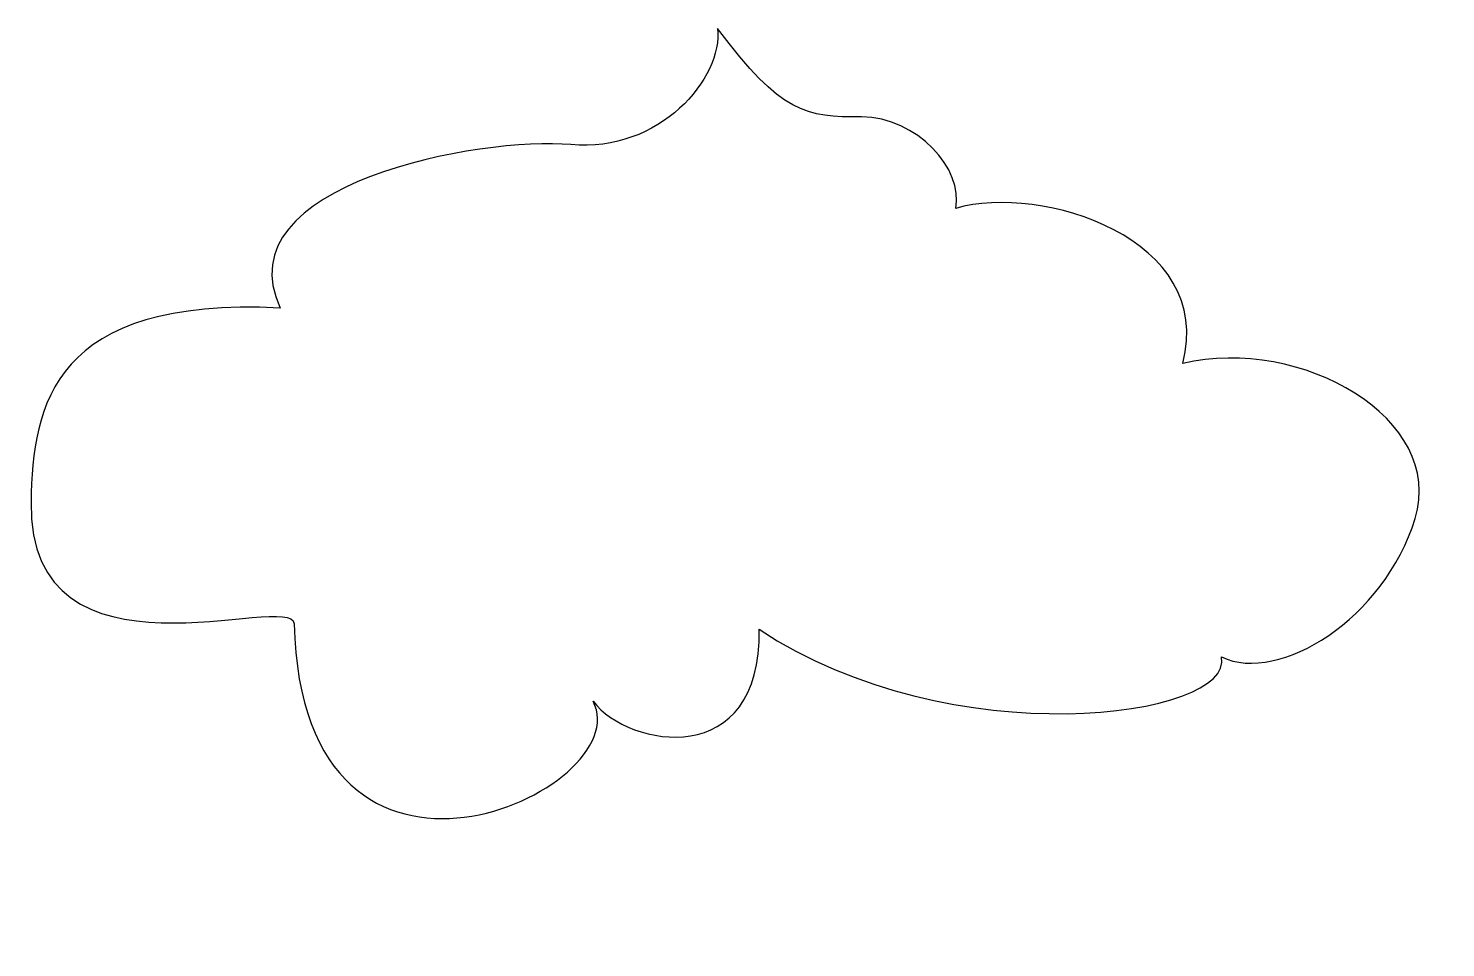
# Model space of a CAD drawing. Header units: centimetres. Extents: x -9.7 to 10.1, y -7.3 to 5.5.
import ezdxf

# ---------------------------------------------------------------- set-up
doc = ezdxf.new("R2010")
doc.units = ezdxf.units.CM
doc.header["$MEASUREMENT"] = 0
doc.layers.add('Camada 1', color=7, linetype='Continuous')

msp = doc.modelspace()

# ---------------------------------------------------------------- linework, layer by layer
at = {"layer": 'Camada 1'}
msp.add_open_spline([(-6.02067, -2.79534), (-6.03276, -2.32367), (-9.73177, -3.80039), (-9.6933, -1.09436), (-9.6933, -1.09436), (-9.67406, 0.26523), (-9.38419, 1.76639), (-6.21408, 1.61169), (-6.21408, 1.61169), (-7.02572, 3.35117), (-3.39209, 4.00837), (-2.15487, 3.89242), (-2.15487, 3.89242), (-0.91768, 3.77648), (-0.02881, 4.8205), (-0.10602, 5.51619), (-0.10602, 5.51619), (0.78309, 4.31773), (1.13117, 4.279), (1.90431, 4.279), (1.90431, 4.279), (2.67745, 4.279), (3.3347, 3.54457), (3.21873, 3.00331), (3.21873, 3.00331), (4.41695, 3.35116), (6.85239, 2.57826), (6.3886, 0.83852), (6.3886, 0.83852), (8.05087, 1.2251), (10.06123, 0.06559), (9.63591, -1.32627), (9.63591, -1.32627), (9.21059, -2.71814), (7.74173, -3.64598), (6.92986, -3.2594), (6.92986, -3.2594), (7.1233, -4.10977), (3.14153, -4.65127), (0.47397, -2.87282), (0.47397, -2.87282), (0.51271, -4.8442), (-1.34298, -4.53509), (-1.8455, -3.87787), (-1.8455, -3.87787), (-1.18832, -5.11481), (-5.90473, -7.31834), (-6.02067, -2.79534)], degree=3, knots=[0, 0, 0, 0, 0.07692308, 0.07692308, 0.07692308, 0.07692308, 0.15384615, 0.15384615, 0.15384615, 0.15384615, 0.23076923, 0.23076923, 0.23076923, 0.23076923, 0.30769231, 0.30769231, 0.30769231, 0.30769231, 0.38461538, 0.38461538, 0.38461538, 0.38461538, 0.46153846, 0.46153846, 0.46153846, 0.46153846, 0.53846154, 0.53846154, 0.53846154, 0.53846154, 0.61538462, 0.61538462, 0.61538462, 0.61538462, 0.69230769, 0.69230769, 0.69230769, 0.69230769, 0.76923077, 0.76923077, 0.76923077, 0.76923077, 0.84615385, 0.84615385, 0.84615385, 0.84615385, 1, 1, 1, 1], dxfattribs=at)

doc.saveas('drawing.dxf')
